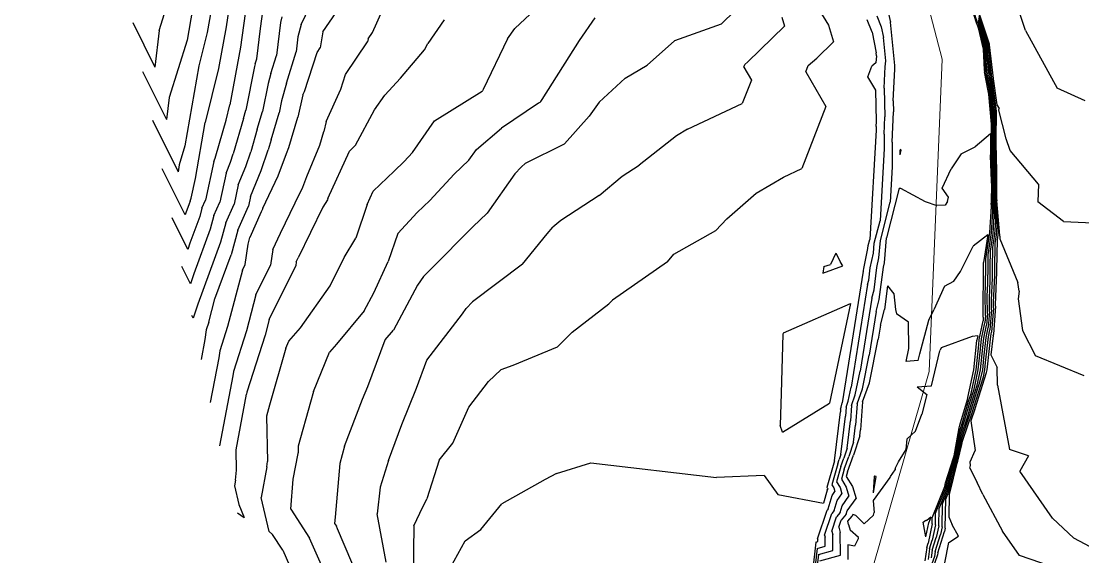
# Model space of a CAD drawing. Header units: metres. Extents: x -1120501 to 1198934, y -4928884 to 66998.
# Drawn here: x -1150.9 to -983.9, y 1068.1 to 1152.3 of the extents above; entities that cross this region are included whole.
import ezdxf

# ---------------------------------------------------------------- set-up
doc = ezdxf.new("R2010")
doc.units = ezdxf.units.M
doc.layers.add('CL', color=5, linetype='Continuous')
doc.layers.add('SURF2CONTOURS', color=7, linetype='Continuous', lineweight=0)

msp = doc.modelspace()

# ---------------------------------------------------------------- linework, layer by layer
at = {"color": 7, "lineweight": 0}
msp.add_circle((-684.64, 190.5), 66807.04, dxfattribs=at)
at = {"layer": 'CL', "linetype": 'Continuous', "lineweight": 0}
msp.add_lwpolyline([(-1035.69, 1461.09), (-1082.93, 1413.37), (-1091.26, 1383.15), (-1084.6, 1351.38), (-1067.7, 1290.1), (-1046.16, 1235.13), (-1016.3, 1185.51), (-1006.06, 1146.36), (-1008.09, 1097.22), (-1020.7, 1053.43), (-1024.74, 1018.09), (-1020.94, 965.61), (-1026.65, 923.13), (-1037.71, 875.18), (-1038.43, 823.3), (-1042.95, 747.27), (-1053.42, 684.56), (-1051.99, 631.61), (-1045.09, 551.05), (-1064.13, 492.27), (-1082.45, 432.3), (-1085.55, 405.76), (-1067.58, 367.8), (-1082.93, 319.26)], dxfattribs=at)
at = {"layer": 'SURF2CONTOURS', "color": 2, "linetype": 'Continuous', "lineweight": -3}
for p, q in [((-1129.21, 1150.88, 288.5), (-1125.39, 1163.08, 288.5)), ((-1015.33, 1157.51, 279.5), (-1014.23, 1152.31, 279.5)), ((-1103.5, 1150.63, 284.5), (-1099.62, 1156.28, 284.5)), ((-1120.94, 1154.62, 287.5), (-1121.69, 1150.56, 287.5)), ((-1115.41, 1155.41, 286.5), (-1116.43, 1148.22, 286.5)), ((-1000.55, 1151.73, 279.5), (-1001.64, 1155.16, 279.5)), ((-1133.37, 1152.1, 288.5), (-1129.89, 1145.11, 288.5)), ((-1110.16, 1152.14, 285.5), (-1110.79, 1146.94, 285.5)), ((-1109.92, 1153, 285.5), (-1110.16, 1152.14, 285.5)), ((-1084.39, 1152.52, 283.5), (-1086.97, 1148.83, 283.5)), ((-1063.1, 1149.29, 282.5), (-1060.64, 1152.83, 282.5)), ((-1031.3, 1152.95, 281.5), (-1030.87, 1151.55, 281.5)), ((-1017.08, 1150.6, 280.5), (-1017.87, 1152.55, 280.5)), ((-1014.23, 1152.31, 279.5), (-1014.2, 1152.25, 279.5)), ((-1014.2, 1152.25, 279.5), (-1014.19, 1152.19, 279.5)), ((-1013.5, 1145.36, 279.5), (-1014.19, 1152.19, 279.5)), ((-1000.44, 1152.32, 280.5), (-999.83, 1150.45, 280.5)), ((-1000.34, 1152.91, 281.5), (-999.26, 1149.61, 281.5)), ((-1000.23, 1153.5, 282.5), (-998.68, 1148.77, 282.5)), ((-1129.21, 1150.88, 288.5), (-1129.89, 1145.11, 288.5)), ((-1121.69, 1150.56, 287.5), (-1122.99, 1145.29, 287.5)), ((-1103.5, 1150.63, 284.5), (-1103.92, 1148.12, 284.5)), ((-1036.61, 1145.91, 281.5), (-1030.87, 1151.55, 281.5)), ((-1017.08, 1150.6, 280.5), (-1016.44, 1147.35, 280.5)), ((-1000.55, 1151.73, 279.5), (-1000.41, 1151.29, 279.5)), ((-1000.41, 1151.29, 279.5), (-999.62, 1147.93, 279.5)), ((-999.83, 1150.45, 280.5), (-999.3, 1148.18, 280.5)), ((-1087.49, 1147.83, 283.5), (-1086.97, 1148.83, 283.5)), ((-1068.99, 1139.99, 282.5), (-1063.1, 1149.29, 282.5)), ((-999.26, 1149.61, 281.5), (-998.98, 1148.44, 281.5)), ((-998.68, 1148.77, 282.5), (-998.66, 1148.69, 282.5)), ((-1116.43, 1148.22, 286.5), (-1118.12, 1139.17, 286.5)), ((-1106.35, 1141.27, 284.5), (-1104.39, 1147.42, 284.5)), ((-1104.39, 1147.42, 284.5), (-1103.92, 1148.12, 284.5)), ((-1091.28, 1143.34, 283.5), (-1087.49, 1147.83, 283.5)), ((-1016.39, 1146.86, 280.5), (-1016.44, 1147.35, 280.5)), ((-999.62, 1147.93, 279.5), (-999.44, 1144.68, 279.5)), ((-999.3, 1148.18, 280.5), (-999.18, 1145.99, 280.5)), ((-998.98, 1148.44, 281.5), (-998.92, 1147.3, 281.5)), ((-998.92, 1147.3, 281.5), (-998.51, 1143.66, 281.5)), ((-998.66, 1148.69, 282.5), (-998.66, 1148.62, 282.5)), ((-998.66, 1148.62, 282.5), (-998.06, 1143.32, 282.5)), ((-1111.65, 1144.1, 285.5), (-1110.79, 1146.94, 285.5)), ((-1037.27, 1145.1, 281.5), (-1037.12, 1145.49, 281.5)), ((-1037.12, 1145.49, 281.5), (-1036.61, 1145.91, 281.5)), ((-1016.5, 1145.75, 280.5), (-1017.12, 1145.23, 280.5)), ((-1016.39, 1146.86, 280.5), (-1016.5, 1145.75, 280.5)), ((-999.18, 1145.99, 280.5), (-998.96, 1143.99, 280.5)), ((-1122.99, 1145.29, 287.5), (-1125.18, 1132.69, 287.5)), ((-1111.65, 1144.1, 285.5), (-1112.1, 1142.5, 285.5)), ((-1037.27, 1145.1, 281.5), (-1036.08, 1143.05, 281.5)), ((-1017.75, 1143.57, 280.5), (-1017.12, 1145.23, 280.5)), ((-1013.76, 1139.78, 279.5), (-1013.53, 1144.77, 279.5)), ((-1013.53, 1144.77, 279.5), (-1013.52, 1145.08, 279.5)), ((-1013.52, 1145.08, 279.5), (-1013.5, 1145.36, 279.5)), ((-999.44, 1144.68, 279.5), (-999.4, 1144.33, 279.5)), ((-998.82, 1141.34, 279.5), (-999.4, 1144.33, 279.5)), ((-998.56, 1141.97, 280.5), (-998.96, 1143.99, 280.5)), ((-1112.1, 1142.5, 285.5), (-1112.98, 1138.09, 285.5)), ((-1093.71, 1140.66, 283.5), (-1091.28, 1143.34, 283.5)), ((-1036.08, 1143.05, 281.5), (-1037.51, 1139.38, 281.5)), ((-1016.52, 1141.47, 280.5), (-1017.75, 1143.57, 280.5)), ((-998.3, 1142.6, 281.5), (-998.51, 1143.66, 281.5)), ((-997.84, 1139.33, 281.5), (-998.3, 1142.6, 281.5)), ((-998.04, 1143.23, 282.5), (-998.06, 1143.32, 282.5)), ((-998.04, 1143.23, 282.5), (-997.48, 1139.18, 282.5)), ((-1106.6, 1140.73, 284.5), (-1107.4, 1137.2, 284.5)), ((-1106.6, 1140.73, 284.5), (-1106.35, 1141.27, 284.5)), ((-1095.34, 1138.38, 283.5), (-1093.71, 1140.66, 283.5)), ((-1016.4, 1136.52, 280.5), (-1016.52, 1141.47, 280.5)), ((-998.75, 1140.83, 279.5), (-998.82, 1141.34, 279.5)), ((-998.29, 1136.12, 279.5), (-998.75, 1140.83, 279.5)), ((-998.3, 1140.08, 280.5), (-998.56, 1141.97, 280.5)), ((-1118.71, 1136.76, 286.5), (-1118.12, 1139.17, 286.5)), ((-1069.58, 1139.41, 282.5), (-1075.39, 1135.49, 282.5)), ((-1069.34, 1139.53, 282.5), (-1069.58, 1139.41, 282.5)), ((-1069.34, 1139.53, 282.5), (-1069.21, 1139.67, 282.5)), ((-1069.21, 1139.67, 282.5), (-1068.99, 1139.99, 282.5)), ((-1046.11, 1135.33, 281.5), (-1037.51, 1139.38, 281.5)), ((-1013.76, 1139.78, 279.5), (-1013.72, 1138.07, 279.5)), ((-997.99, 1136.95, 280.5), (-998.3, 1140.08, 280.5)), ((-997.69, 1137.78, 281.5), (-997.84, 1139.33, 281.5)), ((-997.48, 1139.18, 282.5), (-997.08, 1138.59, 282.5)), ((-1113.8, 1135.32, 285.5), (-1112.98, 1138.09, 285.5)), ((-1108.83, 1132.44, 284.5), (-1107.4, 1137.2, 284.5)), ((-1098.35, 1132.81, 283.5), (-1095.34, 1138.38, 283.5)), ((-1013.94, 1133.28, 279.5), (-1013.72, 1138.07, 279.5)), ((-997.7, 1133.97, 281.5), (-997.69, 1137.78, 281.5)), ((-997.17, 1138.33, 282.5), (-997.08, 1138.59, 282.5)), ((-996.02, 1133.82, 282.5), (-997.17, 1138.33, 282.5)), ((-1130.28, 1136.75, 287.5), (-1126.23, 1128.62, 287.5)), ((-1120.31, 1131.14, 286.5), (-1118.71, 1136.76, 286.5)), ((-1079.31, 1132.16, 282.5), (-1075.39, 1135.49, 282.5)), ((-1016.44, 1135.78, 280.5), (-1016.4, 1136.52, 280.5)), ((-1016.44, 1135.78, 280.5), (-1016.43, 1135.18, 280.5)), ((-998.29, 1135.4, 279.5), (-998.29, 1136.12, 279.5)), ((-998, 1134.69, 280.5), (-997.99, 1136.95, 280.5)), ((-1113.8, 1135.32, 285.5), (-1114.81, 1131.78, 285.5)), ((-1047.85, 1134.3, 281.5), (-1053.73, 1129.65, 281.5)), ((-1046.11, 1135.33, 281.5), (-1047.85, 1134.3, 281.5)), ((-1016.43, 1135.18, 280.5), (-1017.44, 1118, 280.5)), ((-998.3, 1131.59, 279.5), (-998.29, 1135.4, 279.5)), ((-998, 1132.21, 280.5), (-998, 1134.69, 280.5)), ((-997.7, 1132.82, 281.5), (-997.7, 1133.97, 281.5)), ((-995.35, 1131.98, 282.5), (-996.02, 1133.82, 282.5)), ((-1125.18, 1132.69, 287.5), (-1126.1, 1129.74, 287.5)), ((-1109.21, 1131.52, 284.5), (-1108.83, 1132.44, 284.5)), ((-1099.31, 1131.88, 283.5), (-1098.35, 1132.81, 283.5)), ((-1080.52, 1130.45, 282.5), (-1079.31, 1132.16, 282.5)), ((-1013.94, 1133.28, 279.5), (-1013.91, 1129.42, 279.5)), ((-997.97, 1129.89, 280.5), (-998, 1132.21, 280.5)), ((-997.64, 1129.06, 281.5), (-997.7, 1132.82, 281.5)), ((-1120.64, 1130.27, 286.5), (-1120.44, 1130.75, 286.5)), ((-1120.44, 1130.75, 286.5), (-1120.31, 1131.14, 286.5)), ((-1115.59, 1129.48, 285.5), (-1114.81, 1131.78, 285.5)), ((-1110.48, 1127.99, 284.5), (-1109.21, 1131.52, 284.5)), ((-1102.68, 1124.44, 283.5), (-1099.31, 1131.88, 283.5)), ((-1080.52, 1130.45, 282.5), (-1082.82, 1128.23, 282.5)), ((-998.29, 1130.72, 279.5), (-998.3, 1131.59, 279.5)), ((-998.19, 1127.4, 279.5), (-998.29, 1130.72, 279.5)), ((-990.93, 1126.68, 282.5), (-995.35, 1131.98, 282.5)), ((-1126.1, 1129.74, 287.5), (-1126.23, 1128.62, 287.5)), ((-1120.64, 1130.27, 286.5), (-1121.93, 1124.15, 286.5)), ((-1116.78, 1126.58, 285.5), (-1115.59, 1129.48, 285.5)), ((-1056.42, 1127.93, 281.5), (-1053.73, 1129.65, 281.5)), ((-1013.91, 1129.42, 279.5), (-1014.23, 1123.85, 279.5)), ((-997.9, 1127.79, 280.5), (-997.97, 1129.89, 280.5)), ((-997.62, 1128.18, 281.5), (-997.64, 1129.06, 281.5)), ((-1112.9, 1122.92, 284.5), (-1110.48, 1127.99, 284.5)), ((-1082.82, 1128.23, 282.5), (-1086.63, 1124.13, 282.5)), ((-1060.03, 1124.92, 281.5), (-1056.42, 1127.93, 281.5)), ((-998.18, 1126.39, 279.5), (-998.19, 1127.4, 279.5)), ((-997.9, 1125.53, 280.5), (-997.9, 1127.79, 280.5)), ((-997.61, 1124.67, 281.5), (-997.62, 1128.18, 281.5)), ((-1116.78, 1126.58, 285.5), (-1117.43, 1123.53, 285.5)), ((-998.18, 1126.39, 279.5), (-998.2, 1123.74, 279.5)), ((-997.9, 1125.53, 280.5), (-997.91, 1123.86, 280.5)), ((-990.93, 1126.68, 282.5), (-991.02, 1123.91, 282.5)), ((-1122.49, 1122.88, 286.5), (-1121.93, 1124.15, 286.5)), ((-1102.77, 1124.19, 283.5), (-1103.46, 1123.05, 283.5)), ((-1102.68, 1124.44, 283.5), (-1102.77, 1124.19, 283.5)), ((-1088.62, 1122.23, 282.5), (-1086.63, 1124.13, 282.5)), ((-1060.03, 1124.92, 281.5), (-1066.05, 1120.99, 281.5)), ((-1015.78, 1117.82, 279.5), (-1014.23, 1123.85, 279.5)), ((-998.08, 1122.39, 279.5), (-998.2, 1123.74, 279.5)), ((-997.64, 1120.87, 280.5), (-997.91, 1123.86, 280.5)), ((-997.61, 1124.67, 281.5), (-997.62, 1123.98, 281.5)), ((-997.19, 1119.34, 281.5), (-997.62, 1123.98, 281.5)), ((-987, 1120.83, 282.5), (-991.02, 1123.91, 282.5)), ((-1122.49, 1122.88, 286.5), (-1122.85, 1121.59, 286.5)), ((-1118.72, 1120.58, 285.5), (-1117.43, 1123.53, 285.5)), ((-1113.19, 1122.31, 284.5), (-1114.95, 1118.28, 284.5)), ((-1112.92, 1122.87, 284.5), (-1113.19, 1122.31, 284.5)), ((-1112.92, 1122.87, 284.5), (-1112.9, 1122.92, 284.5)), ((-1103.46, 1123.05, 283.5), (-1107.36, 1115.07, 283.5)), ((-1091.7, 1118.9, 282.5), (-1088.62, 1122.23, 282.5)), ((-998.29, 1119, 279.5), (-998.08, 1122.39, 279.5)), ((-1124.71, 1116.42, 286.5), (-1127.19, 1121.4, 286.5)), ((-1122.85, 1121.59, 286.5), (-1124.41, 1117.38, 286.5)), ((-1118.72, 1120.58, 285.5), (-1119.55, 1117.58, 285.5)), ((-1066.05, 1120.99, 281.5), (-1067.3, 1119.91, 281.5)), ((-997.76, 1118.82, 280.5), (-997.64, 1120.87, 280.5)), ((-987, 1120.83, 282.5), (-982.34, 1120.58, 282.5)), ((-1091.7, 1118.9, 282.5), (-1093.2, 1114.5, 282.5)), ((-1072.09, 1114.08, 281.5), (-1068.22, 1118.89, 281.5)), ((-1068.22, 1118.89, 281.5), (-1067.3, 1119.91, 281.5)), ((-998.89, 1118.7, 278.5), (-1001.17, 1116.9, 278.5)), ((-998.89, 1118.7, 278.5), (-999.56, 1114.36, 278.5)), ((-998.82, 1115.54, 279.5), (-998.29, 1119, 279.5)), ((-998.08, 1116.73, 280.5), (-997.76, 1118.82, 280.5)), ((-997.23, 1118.64, 281.5), (-997.19, 1119.34, 281.5)), ((-1124.41, 1117.38, 286.5), (-1124.71, 1116.42, 286.5)), ((-1119.55, 1117.58, 285.5), (-1123.16, 1107.81, 285.5)), ((-1115.71, 1114.02, 284.5), (-1115.24, 1117.25, 284.5)), ((-1115.24, 1117.25, 284.5), (-1114.95, 1118.28, 284.5)), ((-1017.7, 1117.02, 280.5), (-1017.44, 1118, 280.5)), ((-1016.01, 1115.07, 279.5), (-1015.78, 1117.82, 279.5)), ((-997.44, 1113.16, 281.5), (-997.34, 1117.92, 281.5)), ((-997.34, 1117.92, 281.5), (-997.23, 1118.64, 281.5)), ((-1022.8, 1115.8, 280.5), (-1023.64, 1114.05, 280.5)), ((-1022.8, 1115.8, 280.5), (-1022.07, 1114.4, 280.5)), ((-1018.41, 1113.43, 280.5), (-1017.73, 1116.57, 280.5)), ((-1017.73, 1116.57, 280.5), (-1017.7, 1117.02, 280.5)), ((-1003.19, 1112.95, 278.5), (-1001.17, 1116.9, 278.5)), ((-998.85, 1113.82, 279.5), (-998.82, 1115.54, 279.5)), ((-998.15, 1113.49, 280.5), (-998.08, 1116.73, 280.5)), ((-1116.14, 1113.15, 284.5), (-1115.71, 1114.02, 284.5)), ((-1111.9, 1105.39, 283.5), (-1107.75, 1113.85, 283.5)), ((-1107.66, 1114.44, 283.5), (-1107.75, 1113.85, 283.5)), ((-1107.66, 1114.44, 283.5), (-1107.36, 1115.07, 283.5)), ((-1095.45, 1109.56, 282.5), (-1093.2, 1114.5, 282.5)), ((-1072.09, 1114.08, 281.5), (-1079.92, 1108.17, 281.5)), ((-1024.82, 1112.69, 280.5), (-1021.7, 1113.85, 280.5)), ((-1024.67, 1113.71, 280.5), (-1024.82, 1112.69, 280.5)), ((-1024.67, 1113.71, 280.5), (-1023.64, 1114.05, 280.5)), ((-1021.7, 1113.85, 280.5), (-1022.07, 1114.4, 280.5)), ((-1016.34, 1113.57, 279.5), (-1016.01, 1115.07, 279.5)), ((-999.58, 1110.15, 278.5), (-999.56, 1114.16, 278.5)), ((-999.56, 1114.16, 278.5), (-999.56, 1114.36, 278.5)), ((-998.87, 1111.04, 279.5), (-998.85, 1113.82, 279.5)), ((-1116.14, 1113.15, 284.5), (-1118.47, 1104.3, 284.5)), ((-1018.48, 1113.01, 280.5), (-1021.81, 1092.26, 280.5)), ((-1018.48, 1113.01, 280.5), (-1018.45, 1113.12, 280.5)), ((-1018.45, 1113.12, 280.5), (-1018.41, 1113.43, 280.5)), ((-1016.78, 1110.05, 279.5), (-1016.34, 1113.57, 279.5)), ((-1004.23, 1111.43, 278.5), (-1003.19, 1112.95, 278.5)), ((-998.16, 1111.94, 280.5), (-998.15, 1113.49, 280.5)), ((-997.67, 1107.71, 281.5), (-997.44, 1112.83, 281.5)), ((-997.44, 1112.83, 281.5), (-997.44, 1113.16, 281.5)), ((-1014.64, 1110.7, 278.5), (-1015.11, 1106.97, 278.5)), ((-1014.64, 1110.7, 278.5), (-1013.69, 1109.44, 278.5)), ((-1005.69, 1110.64, 278.5), (-1007.37, 1106.91, 278.5)), ((-1005.69, 1110.64, 278.5), (-1004.23, 1111.43, 278.5)), ((-998.96, 1109.05, 279.5), (-998.87, 1111.04, 279.5)), ((-998.32, 1108.38, 280.5), (-998.16, 1111.94, 280.5)), ((-1096.96, 1106.77, 282.5), (-1095.45, 1109.56, 282.5)), ((-1017.12, 1108.76, 279.5), (-1018.97, 1097.26, 279.5)), ((-1017.12, 1108.76, 279.5), (-1016.78, 1110.05, 279.5)), ((-1013.69, 1109.44, 278.5), (-1013.39, 1106.97, 278.5)), ((-999.6, 1109.72, 278.5), (-999.58, 1110.15, 278.5)), ((-999.59, 1105.73, 278.5), (-999.6, 1109.72, 278.5)), ((-998.95, 1106.32, 279.5), (-998.96, 1109.05, 279.5)), ((-1123.16, 1107.81, 285.5), (-1123.88, 1105.59, 285.5)), ((-1081.51, 1106.28, 281.5), (-1080.95, 1107.11, 281.5)), ((-1079.92, 1108.17, 281.5), (-1080.95, 1107.11, 281.5)), ((-1031.03, 1103.29, 280.5), (-1020.48, 1107.93, 280.5)), ((-1020.48, 1107.93, 280.5), (-1023.78, 1092.24, 280.5)), ((-998.31, 1106.92, 280.5), (-998.32, 1108.38, 280.5)), ((-997.67, 1107.51, 281.5), (-998.01, 1103.04, 281.5)), ((-997.67, 1107.51, 281.5), (-997.67, 1107.71, 281.5)), ((-1123.88, 1105.59, 285.5), (-1124.1, 1106.04, 285.5)), ((-1111.9, 1105.39, 283.5), (-1112.55, 1102.92, 283.5)), ((-1096.96, 1106.77, 282.5), (-1101.33, 1101.49, 282.5)), ((-1087.13, 1098.99, 281.5), (-1081.51, 1106.28, 281.5)), ((-1015.76, 1104.51, 278.5), (-1015.11, 1106.97, 278.5)), ((-1013.39, 1106.97, 278.5), (-1013.27, 1106.28, 278.5)), ((-1011.37, 1104.95, 278.5), (-1013.27, 1106.28, 278.5)), ((-1008.17, 1105.29, 278.5), (-1007.37, 1106.91, 278.5)), ((-999.59, 1105.73, 278.5), (-999.63, 1105.19, 278.5)), ((-998.95, 1106.32, 279.5), (-999.09, 1104.48, 279.5)), ((-998.31, 1106.92, 280.5), (-998.55, 1103.76, 280.5)), ((-1118.47, 1104.3, 284.5), (-1119.69, 1100.48, 284.5)), ((-1015.76, 1104.51, 278.5), (-1016.12, 1102.27, 278.5)), ((-1011.3, 1100.84, 278.5), (-1011.37, 1104.95, 278.5)), ((-1009.59, 1099.98, 278.5), (-1008.17, 1105.29, 278.5)), ((-1000.22, 1102.22, 278.5), (-999.63, 1105.19, 278.5)), ((-999.5, 1102.43, 279.5), (-999.09, 1104.48, 279.5)), ((-998.77, 1102.64, 280.5), (-998.55, 1103.76, 280.5)), ((-1112.55, 1102.92, 283.5), (-1115.42, 1093.94, 283.5)), ((-1031.11, 1103.06, 280.5), (-1031.39, 1093.82, 280.5)), ((-1031.03, 1103.29, 280.5), (-1031.11, 1103.06, 280.5)), ((-1017.52, 1095.43, 278.5), (-1016.12, 1102.27, 278.5)), ((-1000.32, 1101.38, 278.5), (-1000.22, 1102.22, 278.5)), ((-999.77, 1100.01, 279.5), (-999.5, 1102.43, 279.5)), ((-999.23, 1098.63, 280.5), (-998.77, 1102.64, 280.5)), ((-998.05, 1102.85, 281.5), (-998.39, 1099.82, 281.5)), ((-998.05, 1102.85, 281.5), (-998.01, 1103.04, 281.5)), ((-1119.69, 1100.48, 284.5), (-1119.85, 1099.36, 284.5)), ((-1101.33, 1101.49, 282.5), (-1102.42, 1100.25, 282.5)), ((-1011.73, 1098.8, 278.5), (-1011.3, 1100.84, 278.5)), ((-1000.73, 1097.48, 278.5), (-1000.32, 1101.38, 278.5)), ((-1119.85, 1099.36, 284.5), (-1121.18, 1092.31, 284.5)), ((-1104.95, 1094.08, 282.5), (-1102.42, 1100.25, 282.5)), ((-1088.75, 1094.59, 281.5), (-1087.13, 1098.99, 281.5)), ((-1009.84, 1098.95, 278.5), (-1011.73, 1098.8, 278.5)), ((-1009.84, 1098.95, 278.5), (-1009.59, 1099.98, 278.5)), ((-1000.04, 1097.48, 279.5), (-999.77, 1100.01, 279.5)), ((-998.39, 1099.82, 281.5), (-997.43, 1097.86, 281.5)), ((-1019.73, 1093.51, 279.5), (-1018.97, 1097.26, 279.5)), ((-1001.52, 1093.76, 278.5), (-1000.73, 1097.48, 278.5)), ((-1000.55, 1095.06, 279.5), (-1000.04, 1097.48, 279.5)), ((-999.58, 1096.37, 280.5), (-999.35, 1097.48, 280.5)), ((-999.35, 1097.48, 280.5), (-999.23, 1098.63, 280.5)), ((-997.37, 1095.05, 281.5), (-997.43, 1097.86, 281.5)), ((-1018.58, 1092.42, 278.5), (-1017.52, 1095.43, 278.5)), ((-1001.09, 1091.61, 280.5), (-999.58, 1096.37, 280.5)), ((-1115.42, 1093.94, 283.5), (-1115.46, 1093.66, 283.5)), ((-1104.95, 1094.08, 282.5), (-1105.44, 1092.4, 282.5)), ((-1091.03, 1088.85, 281.5), (-1088.75, 1094.59, 281.5)), ((-1031.39, 1093.82, 280.5), (-1031.52, 1088.73, 280.5)), ((-1001.9, 1092.56, 278.5), (-1001.52, 1093.76, 278.5)), ((-1001.5, 1092.08, 279.5), (-1000.55, 1095.06, 279.5)), ((-997.37, 1095.05, 281.5), (-995.47, 1084.94, 281.5)), ((-1117.13, 1084.87, 283.5), (-1115.46, 1093.66, 283.5)), ((-1105.44, 1092.4, 282.5), (-1107.37, 1085.48, 282.5)), ((-1031.17, 1087.67, 280.5), (-1023.78, 1092.24, 280.5)), ((-1021.95, 1091.59, 280.5), (-1021.81, 1092.26, 280.5)), ((-1020.32, 1091.86, 279.5), (-1019.73, 1093.51, 279.5)), ((-1018.58, 1092.42, 278.5), (-1018.91, 1088.04, 278.5)), ((-1002.88, 1089.17, 278.5), (-1001.9, 1092.56, 278.5)), ((-1002.1, 1090, 279.5), (-1001.5, 1092.08, 279.5)), ((-1023.01, 1083.15, 280.5), (-1022.08, 1090.88, 280.5)), ((-1022.05, 1091.3, 280.5), (-1022.08, 1090.88, 280.5)), ((-1022.05, 1091.3, 280.5), (-1021.95, 1091.59, 280.5)), ((-1020.32, 1091.86, 279.5), (-1020.5, 1089.46, 279.5)), ((-1002.86, 1086.25, 280.5), (-1001.31, 1090.84, 280.5)), ((-1001.31, 1090.84, 280.5), (-1001.09, 1091.61, 280.5)), ((-1093.15, 1083.19, 281.5), (-1091.03, 1088.85, 281.5)), ((-1031.17, 1087.67, 280.5), (-1031.52, 1088.73, 280.5)), ((-1021.02, 1085.12, 279.5), (-1020.5, 1089.46, 279.5)), ((-1003.29, 1087.94, 278.5), (-1002.88, 1089.17, 278.5)), ((-1003.07, 1087.09, 279.5), (-1002.1, 1090, 279.5)), ((-1019.03, 1087.1, 278.5), (-1020.01, 1084.03, 278.5)), ((-1019.03, 1087.1, 278.5), (-1018.91, 1088.04, 278.5)), ((-1003.94, 1084.3, 278.5), (-1003.29, 1087.94, 278.5)), ((-1003.45, 1085.01, 279.5), (-1003.07, 1087.09, 279.5)), ((-1107.37, 1085.48, 282.5), (-1107.35, 1084.43, 282.5)), ((-1003.59, 1083.1, 280.5), (-1002.95, 1085.71, 280.5)), ((-1002.95, 1085.71, 280.5), (-1002.86, 1086.25, 280.5)), ((-1117.06, 1081.69, 283.5), (-1117.13, 1084.87, 283.5)), ((-1108.12, 1080.29, 282.5), (-1107.36, 1084.31, 282.5)), ((-1107.36, 1084.31, 282.5), (-1107.35, 1084.43, 282.5)), ((-1021.02, 1085.12, 279.5), (-1021.51, 1083.58, 279.5)), ((-1020.95, 1081.41, 278.5), (-1020.01, 1084.03, 278.5)), ((-1004.13, 1083.53, 278.5), (-1003.94, 1084.3, 278.5)), ((-1003.86, 1083.31, 279.5), (-1003.45, 1085.01, 279.5)), ((-992.46, 1083.95, 281.5), (-995.47, 1084.94, 281.5)), ((-992.46, 1083.95, 281.5), (-993.86, 1081.5, 281.5)), ((-1093.15, 1083.19, 281.5), (-1094.48, 1079.03, 281.5)), ((-1066.75, 1081.18, 280.5), (-1061.32, 1082.86, 280.5)), ((-1061.32, 1082.86, 280.5), (-1041.58, 1080.53, 280.5)), ((-1023.01, 1083.13, 280.5), (-1024.19, 1078.97, 280.5)), ((-1023.01, 1083.15, 280.5), (-1023.01, 1083.14, 280.5)), ((-1023.01, 1083.13, 280.5), (-1023.01, 1083.14, 280.5)), ((-1021.98, 1082.27, 279.5), (-1022.67, 1079.82, 279.5)), ((-1021.98, 1082.27, 279.5), (-1021.51, 1083.58, 279.5)), ((-1005.16, 1080.3, 278.5), (-1004.13, 1083.53, 278.5)), ((-1004.85, 1078.08, 280.5), (-1003.68, 1082.79, 280.5)), ((-1004.42, 1081.55, 279.5), (-1003.86, 1083.31, 279.5)), ((-1003.68, 1082.79, 280.5), (-1003.59, 1083.1, 280.5)), ((-1117.22, 1080.11, 283.5), (-1117.06, 1081.69, 283.5)), ((-1066.75, 1081.18, 280.5), (-1068.49, 1080.21, 280.5)), ((-1034.04, 1080.84, 280.5), (-1041.58, 1080.53, 280.5)), ((-1034.04, 1080.84, 280.5), (-1031.92, 1077.85, 280.5)), ((-1020.95, 1081.41, 278.5), (-1021.16, 1080.67, 278.5)), ((-1021.16, 1080.67, 278.5), (-1020.15, 1079.1, 278.5)), ((-1005.51, 1078.9, 278.5), (-1005.16, 1080.3, 278.5)), ((-1005.18, 1078.49, 279.5), (-1004.42, 1081.55, 279.5)), ((-988.72, 1074.12, 281.5), (-993.86, 1081.5, 281.5)), ((-1117.22, 1080.11, 283.5), (-1117.39, 1079.2, 283.5)), ((-1117.39, 1079.2, 283.5), (-1116.69, 1076.3, 283.5)), ((-1108.53, 1075.52, 282.5), (-1108.12, 1080.29, 282.5)), ((-1094.48, 1079.03, 281.5), (-1094.93, 1074.79, 281.5)), ((-1068.49, 1080.21, 280.5), (-1075.32, 1076.38, 280.5)), ((-1024.19, 1078.97, 280.5), (-1024.1, 1078.84, 280.5)), ((-1024.17, 1078.51, 280.5), (-1024.05, 1078.68, 280.5)), ((-1024.1, 1078.84, 280.5), (-1024.05, 1078.68, 280.5)), ((-1022.67, 1079.82, 279.5), (-1022.12, 1078.97, 279.5)), ((-1022.12, 1078.97, 279.5), (-1021.83, 1077.95, 279.5)), ((-1020.15, 1079.1, 278.5), (-1019.61, 1077.21, 278.5)), ((-1007.09, 1074.91, 278.5), (-1005.51, 1078.9, 278.5)), ((-1031.92, 1077.85, 280.5), (-1024.75, 1076.51, 280.5)), ((-1024.17, 1078.51, 280.5), (-1024.75, 1076.51, 280.5)), ((-1022.6, 1076.9, 279.5), (-1021.83, 1077.95, 279.5)), ((-1021.02, 1075.28, 278.5), (-1019.61, 1077.21, 278.5)), ((-1006.02, 1076.37, 279.5), (-1005.18, 1078.49, 279.5)), ((-1004.95, 1077.83, 280.5), (-1005.02, 1074.33, 280.5)), ((-1004.95, 1077.83, 280.5), (-1004.85, 1078.08, 280.5)), ((-1116.69, 1076.3, 283.5), (-1115.85, 1074.24, 283.5)), ((-1108.53, 1075.52, 282.5), (-1105.57, 1070.98, 282.5)), ((-1078.65, 1072.33, 280.5), (-1075.32, 1076.38, 280.5)), ((-1023.05, 1075.32, 279.5), (-1023.44, 1074.87, 279.5)), ((-1023.05, 1075.32, 279.5), (-1022.6, 1076.9, 279.5)), ((-1006.09, 1072.74, 279.5), (-1006.02, 1076.37, 279.5)), ((-1116.91, 1074.97, 283.5), (-1115.85, 1074.24, 283.5)), ((-1093.51, 1067.22, 281.5), (-1094.93, 1074.79, 281.5)), ((-1024.55, 1071.47, 279.5), (-1023.44, 1074.87, 279.5)), ((-1022.33, 1072.69, 278.5), (-1021.96, 1073.82, 278.5)), ((-1021.18, 1074.75, 278.5), (-1021.96, 1073.82, 278.5)), ((-1021.18, 1074.75, 278.5), (-1021.02, 1075.28, 278.5)), ((-1009.05, 1073.51, 277.5), (-1008.64, 1073.82, 277.5)), ((-1008.64, 1073.82, 277.5), (-1008.48, 1073.74, 277.5)), ((-1007.83, 1074.27, 277.5), (-1008.48, 1073.74, 277.5)), ((-1007.83, 1074.27, 277.5), (-1008.16, 1073.45, 277.5)), ((-1007.12, 1073.07, 278.5), (-1007.09, 1074.91, 278.5)), ((-1005.02, 1074.33, 280.5), (-1004.47, 1073.09, 280.5)), ((-985.37, 1070.99, 281.5), (-988.72, 1074.12, 281.5)), ((-1081.09, 1070.55, 280.5), (-1078.65, 1072.33, 280.5)), ((-1022.33, 1072.69, 278.5), (-1022.09, 1071.88, 278.5)), ((-1008.63, 1071.19, 277.5), (-1009.05, 1073.51, 277.5)), ((-1008.63, 1071.19, 277.5), (-1008.16, 1073.41, 277.5)), ((-1008.16, 1073.41, 277.5), (-1008.16, 1073.45, 277.5)), ((-1007.12, 1073.07, 278.5), (-1007.64, 1070.65, 278.5)), ((-1006.09, 1072.74, 279.5), (-1006.34, 1071.57, 279.5)), ((-1003.51, 1071.32, 280.5), (-1004.47, 1073.09, 280.5)), ((-1103.5, 1066.24, 282.5), (-1105.57, 1070.98, 282.5)), ((-1084.68, 1064.11, 280.5), (-1081.09, 1070.55, 280.5)), ((-1024.55, 1071.47, 279.5), (-1024.45, 1071.15, 279.5)), ((-1024.45, 1069.74, 279.5), (-1024.45, 1071.15, 279.5)), ((-1022.08, 1068.31, 278.5), (-1022.09, 1071.88, 278.5)), ((-1008.06, 1069.31, 278.5), (-1007.64, 1070.65, 278.5)), ((-1007.18, 1068.88, 279.5), (-1006.34, 1071.57, 279.5)), ((-1005.64, 1067.09, 280.5), (-1005.02, 1070.29, 280.5)), ((-1005.02, 1070.29, 280.5), (-1003.51, 1071.32, 280.5)), ((-981.87, 1069.14, 281.5), (-985.37, 1070.99, 281.5)), ((-1025.72, 1069.38, 279.5), (-1026.14, 1065.73, 279.5)), ((-1025.72, 1069.38, 279.5), (-1024.45, 1069.74, 279.5)), ((-1008.06, 1069.31, 278.5), (-1008.29, 1067.65, 278.5)), ((-1007.18, 1068.88, 279.5), (-1007.29, 1068.11, 279.5)), ((-1025.3, 1067.4, 278.5), (-1022.08, 1068.31, 278.5)), ((-1007.29, 1068.11, 279.5), (-1008.51, 1064.65, 279.5))]:
    msp.add_line(p, q, dxfattribs=at)
at = {"layer": 'SURF2CONTOURS', "color": 4, "linetype": 'Continuous', "lineweight": -3}
for p, q in [((-992.94, 1150.84, 283), (-995.58, 1158.8, 283)), ((-1106.87, 1151.81, 285), (-1103.95, 1157.95, 285)), ((-1117.94, 1156.63, 287), (-1118.69, 1151.42, 287)), ((-1095.65, 1150.57, 284), (-1093.03, 1156.44, 284)), ((-1073.26, 1151.16, 283), (-1068.5, 1155.65, 283)), ((-1123.98, 1154.22, 288), (-1124.82, 1149.36, 288)), ((-1113.31, 1151.16, 286), (-1112.87, 1154.19, 286)), ((-1038.61, 1154.03, 282), (-1040.8, 1151.88, 282)), ((-1025.45, 1154.15, 281), (-1023.93, 1151.69, 281)), ((-1000.5, 1152.02, 280), (-1001.41, 1154.89, 280)), ((-1016.36, 1153.19, 280), (-1015.64, 1151.42, 280)), ((-1000.39, 1152.61, 281), (-999.54, 1150.03, 281)), ((-1000.28, 1153.2, 282), (-998.97, 1149.19, 282)), ((-1118.69, 1151.42, 287), (-1119.91, 1144.86, 287)), ((-1113.88, 1146.38, 286), (-1113.31, 1151.16, 286)), ((-1106.87, 1151.81, 285), (-1107.41, 1149.87, 285)), ((-1096.35, 1149.55, 284), (-1095.65, 1150.57, 284)), ((-1074.42, 1149.55, 283), (-1073.26, 1151.16, 283)), ((-1040.8, 1151.88, 282), (-1048.14, 1149.24, 282)), ((-1023.93, 1151.69, 281), (-1023.14, 1149.07, 281)), ((-1015.64, 1151.42, 280), (-1015.31, 1149.77, 280)), ((-1000.5, 1152.02, 280), (-1000.12, 1150.87, 280)), ((-1000.12, 1150.87, 280), (-999.46, 1148.06, 280)), ((-992.94, 1150.84, 283), (-987.98, 1141.76, 283)), ((-1124.82, 1149.36, 288), (-1127.66, 1140.31, 288)), ((-1107.41, 1149.87, 285), (-1107.69, 1147.49, 285)), ((-1099.93, 1143.92, 284), (-1096.43, 1149.09, 284)), ((-1096.35, 1149.55, 284), (-1096.43, 1149.09, 284)), ((-1074.42, 1149.55, 283), (-1078.24, 1141.58, 283)), ((-1052.49, 1145.4, 282), (-1048.14, 1149.24, 282)), ((-1025.77, 1146.49, 281), (-1023.14, 1149.07, 281)), ((-1014.94, 1146.11, 280), (-1015.31, 1149.77, 280)), ((-999.54, 1150.03, 281), (-999.14, 1148.31, 281)), ((-998.97, 1149.19, 282), (-998.82, 1148.56, 282)), ((-1109.19, 1142.57, 285), (-1107.69, 1147.49, 285)), ((-999.46, 1148.06, 280), (-999.31, 1145.34, 280)), ((-999.14, 1148.31, 281), (-999.05, 1146.65, 281)), ((-998.82, 1148.56, 282), (-998.79, 1147.96, 282)), ((-998.79, 1147.96, 282), (-998.28, 1143.49, 282)), ((-1114.11, 1145.62, 286), (-1114.23, 1145.2, 286)), ((-1114.11, 1145.62, 286), (-1113.88, 1146.38, 286)), ((-1027.12, 1145.36, 281), (-1025.77, 1146.49, 281)), ((-1015.04, 1145.16, 280), (-1014.94, 1146.11, 280)), ((-999.05, 1146.65, 281), (-998.73, 1143.82, 281)), ((-1131.83, 1144.43, 288), (-1128.06, 1136.86, 288)), ((-1119.91, 1144.86, 287), (-1122, 1136.37, 287)), ((-1114.23, 1145.2, 286), (-1115.6, 1138.3, 286)), ((-1100.66, 1141.62, 284), (-1099.93, 1143.92, 284)), ((-1055.94, 1143.34, 282), (-1052.49, 1145.4, 282)), ((-1027.51, 1144.34, 281), (-1027.12, 1145.36, 281)), ((-1027.51, 1144.34, 281), (-1024.34, 1138.88, 281)), ((-1015.17, 1141.76, 280), (-1015.06, 1144.07, 280)), ((-1015.06, 1144.07, 280), (-1015.04, 1145.16, 280)), ((-999.31, 1145.34, 280), (-999.18, 1144.16, 280)), ((-998.69, 1141.66, 280), (-999.18, 1144.16, 280)), ((-998.43, 1142.28, 281), (-998.73, 1143.82, 281)), ((-1109.19, 1142.57, 285), (-1109.98, 1139.79, 285)), ((-1055.94, 1143.34, 282), (-1060.04, 1139.56, 282)), ((-998.07, 1139.71, 281), (-998.43, 1142.28, 281)), ((-998.17, 1142.91, 282), (-998.28, 1143.49, 282)), ((-997.62, 1138.96, 282), (-998.17, 1142.91, 282)), ((-1102.97, 1136.52, 284), (-1100.66, 1141.62, 284)), ((-1085.94, 1136.67, 283), (-1078.41, 1141.3, 283)), ((-1078.41, 1141.3, 283), (-1078.36, 1141.35, 283)), ((-1078.24, 1141.58, 283), (-1078.36, 1141.35, 283)), ((-1015.17, 1141.76, 280), (-1015.06, 1137.3, 280)), ((-998.52, 1140.45, 280), (-998.69, 1141.66, 280)), ((-998.14, 1136.53, 280), (-998.52, 1140.45, 280)), ((-983.59, 1139.79, 283), (-987.98, 1141.76, 283)), ((-1127.66, 1140.31, 288), (-1128.06, 1136.86, 288)), ((-1109.98, 1139.79, 285), (-1110.36, 1137.88, 285)), ((-1060.04, 1139.56, 282), (-1061.58, 1137.39, 282)), ((-1024.34, 1138.88, 281), (-1028.16, 1129.15, 281)), ((-997.84, 1137.36, 281), (-998.07, 1139.71, 281)), ((-997.54, 1138.19, 282), (-997.62, 1138.96, 282)), ((-1115.98, 1137, 286), (-1115.6, 1138.3, 286)), ((-1111.62, 1133.64, 285), (-1110.36, 1137.88, 285)), ((-1065.45, 1133.03, 282), (-1061.58, 1137.39, 282)), ((-1015.19, 1134.53, 280), (-1015.06, 1137.3, 280)), ((-997.85, 1134.33, 281), (-997.84, 1137.36, 281)), ((-997.55, 1133.61, 282), (-997.54, 1138.19, 282)), ((-1123.52, 1127.58, 287), (-1122, 1136.37, 287)), ((-1115.98, 1137, 286), (-1117.56, 1131.46, 286)), ((-1102.97, 1136.52, 284), (-1103.32, 1134.96, 284)), ((-1089.39, 1131.64, 283), (-1085.94, 1136.67, 283)), ((-998.14, 1135.04, 280), (-998.14, 1136.53, 280)), ((-1103.95, 1132.84, 284), (-1103.32, 1134.96, 284)), ((-1015.19, 1134.53, 280), (-1015.17, 1132.3, 280)), ((-998.44, 1134.58, 279), (-1000.86, 1132.55, 279)), ((-998.44, 1134.58, 279), (-998.45, 1131.29, 279)), ((-998.15, 1131.9, 280), (-998.14, 1135.04, 280)), ((-997.85, 1132.51, 281), (-997.85, 1134.33, 281)), ((-1113.16, 1128.84, 285), (-1112.06, 1132.1, 285)), ((-1111.62, 1133.64, 285), (-1112.06, 1132.1, 285)), ((-1106.02, 1127.91, 284), (-1103.95, 1132.84, 284)), ((-1071.58, 1129.98, 282), (-1065.45, 1133.03, 282)), ((-1015.17, 1132.3, 280), (-1015.84, 1120.92, 280)), ((-1012.68, 1132.12, 279), (-1012.69, 1132.03, 279)), ((-1012.51, 1132.03, 279), (-1012.68, 1132.12, 279)), ((-1003.07, 1131.44, 279), (-1000.86, 1132.55, 279)), ((-997.8, 1129.48, 281), (-997.85, 1132.51, 281)), ((-997.55, 1133.13, 282), (-997.55, 1133.61, 282)), ((-997.48, 1128.65, 282), (-997.55, 1133.13, 282)), ((-1118.01, 1130.12, 286), (-1117.56, 1131.46, 286)), ((-1090.69, 1130.24, 283), (-1089.39, 1131.64, 283)), ((-1012.68, 1131.32, 279), (-1012.69, 1132.03, 279)), ((-1012.68, 1131.32, 279), (-1012.51, 1132.03, 279)), ((-1003.07, 1131.44, 279), (-1004.64, 1129.08, 279)), ((-998.45, 1131.14, 279), (-998.45, 1131.29, 279)), ((-998.33, 1127.21, 279), (-998.45, 1131.14, 279)), ((-998.13, 1130.31, 280), (-998.15, 1131.9, 280)), ((-1125.13, 1121.83, 287), (-1128.74, 1129.07, 287)), ((-1118.71, 1128.43, 286), (-1118.01, 1130.12, 286)), ((-1114.86, 1124.74, 285), (-1113.16, 1128.84, 285)), ((-1090.69, 1130.24, 283), (-1092.28, 1128.72, 283)), ((-1072.29, 1129.37, 282), (-1073.27, 1128.29, 282)), ((-1072.29, 1129.37, 282), (-1071.58, 1129.98, 282)), ((-1031.02, 1127.8, 281), (-1028.16, 1129.15, 281)), ((-1006.09, 1126.05, 279), (-1004.64, 1129.08, 279)), ((-998.04, 1127.6, 280), (-998.13, 1130.31, 280)), ((-997.76, 1127.99, 281), (-997.8, 1129.48, 281)), ((-1124.19, 1124.46, 287), (-1123.52, 1127.58, 287)), ((-1118.71, 1128.43, 286), (-1119.68, 1123.84, 286)), ((-1106.64, 1126.2, 284), (-1106.02, 1127.91, 284)), ((-1092.28, 1128.72, 283), (-1095.55, 1125.56, 283)), ((-1073.27, 1128.29, 282), (-1077.63, 1122.13, 282)), ((-1035.31, 1125.25, 281), (-1031.02, 1127.8, 281)), ((-998.33, 1126.82, 279), (-998.33, 1127.21, 279)), ((-998.04, 1125.96, 280), (-998.04, 1127.6, 280)), ((-997.75, 1125.1, 281), (-997.76, 1127.99, 281)), ((-997.48, 1128.38, 282), (-997.48, 1128.65, 282)), ((-997.47, 1124.24, 282), (-997.48, 1128.38, 282)), ((-1107.82, 1123.72, 284), (-1106.64, 1126.2, 284)), ((-1096.49, 1123.48, 283), (-1095.55, 1125.56, 283)), ((-1012.82, 1126.03, 279), (-1014.83, 1118.22, 279)), ((-1012.82, 1126.03, 279), (-1012.62, 1126.04, 279)), ((-1012.62, 1126.04, 279), (-1008.76, 1123.94, 279)), ((-1005.06, 1124.61, 279), (-1006.09, 1126.05, 279)), ((-998.33, 1126.82, 279), (-998.35, 1123.67, 279)), ((-998.04, 1125.96, 280), (-998.06, 1123.8, 280)), ((-1124.37, 1124.03, 287), (-1124.5, 1123.59, 287)), ((-1124.37, 1124.03, 287), (-1124.19, 1124.46, 287)), ((-1120.61, 1121.73, 286), (-1119.68, 1123.84, 286)), ((-1114.86, 1124.74, 285), (-1115.18, 1123.22, 285)), ((-1110.14, 1118.97, 284), (-1107.82, 1123.72, 284)), ((-1039.95, 1121.2, 281), (-1035.31, 1125.25, 281)), ((-1008.76, 1123.94, 279), (-1006.88, 1123.34, 279)), ((-1005.21, 1123.95, 279), (-1005.59, 1123.36, 279)), ((-1005.21, 1123.95, 279), (-1005.06, 1124.61, 279)), ((-997.86, 1121.63, 280), (-998.06, 1123.8, 280)), ((-997.75, 1125.1, 281), (-997.76, 1123.92, 281)), ((-997.41, 1120.1, 281), (-997.76, 1123.92, 281)), ((-997.47, 1124.24, 282), (-997.47, 1124.04, 282)), ((-996.97, 1118.58, 282), (-997.47, 1124.04, 282)), ((-1125.03, 1122.16, 287), (-1125.13, 1121.83, 287)), ((-1124.5, 1123.59, 287), (-1125.03, 1122.16, 287)), ((-1116.84, 1119.43, 285), (-1115.18, 1123.22, 285)), ((-1096.49, 1123.48, 283), (-1098.3, 1118.16, 283)), ((-1079.86, 1119.98, 282), (-1077.63, 1122.13, 282)), ((-1005.59, 1123.36, 279), (-1006.88, 1123.34, 279)), ((-998.55, 1119.09, 279), (-998.3, 1123.16, 279)), ((-998.3, 1123.16, 279), (-998.35, 1123.67, 279)), ((-1120.61, 1121.73, 286), (-1121.2, 1119.59, 286)), ((-1041.66, 1119.4, 281), (-1039.95, 1121.2, 281)), ((-1016.74, 1117.42, 280), (-1015.84, 1120.92, 280)), ((-998.02, 1118.91, 280), (-997.86, 1121.63, 280)), ((-1121.2, 1119.59, 286), (-1123.78, 1112.59, 286)), ((-1116.84, 1119.43, 285), (-1117.9, 1115.58, 285)), ((-1111.37, 1116.39, 284), (-1110.14, 1118.97, 284)), ((-1086.5, 1113.29, 282), (-1079.86, 1119.98, 282)), ((-1048.25, 1115.69, 281), (-1041.66, 1119.4, 281)), ((-999.19, 1114.95, 279), (-998.55, 1119.09, 279)), ((-998.45, 1116.14, 280), (-998.02, 1118.91, 280)), ((-997.71, 1117.33, 281), (-997.5, 1118.73, 281)), ((-997.5, 1118.73, 281), (-997.41, 1120.1, 281)), ((-1100.14, 1115.14, 283), (-1098.3, 1118.16, 283)), ((-1016.87, 1115.82, 280), (-1016.74, 1117.42, 280)), ((-1015.15, 1114.32, 279), (-1014.83, 1118.22, 279)), ((-997.79, 1113.33, 281), (-997.71, 1117.33, 281)), ((-996.97, 1118.52, 282), (-996.98, 1118.06, 282)), ((-996.98, 1118.06, 282), (-994.18, 1111.21, 282)), ((-996.97, 1118.55, 282), (-996.97, 1118.58, 282)), ((-996.97, 1118.52, 282), (-996.97, 1118.55, 282)), ((-1120.46, 1108.66, 285), (-1117.9, 1115.58, 285)), ((-1111.37, 1116.39, 284), (-1111.73, 1113.93, 284)), ((-1049.27, 1114.46, 281), (-1048.25, 1115.69, 281)), ((-1017.37, 1113.5, 280), (-1016.87, 1115.82, 280)), ((-998.5, 1113.66, 280), (-998.45, 1116.14, 280)), ((-1124.29, 1111, 286), (-1125.65, 1113.72, 286)), ((-1114.02, 1109.27, 284), (-1111.73, 1113.93, 284)), ((-1102.35, 1110.68, 283), (-1100.14, 1115.14, 283)), ((-1049.27, 1114.46, 281), (-1057.91, 1108.42, 281)), ((-1015.3, 1113.64, 279), (-1015.15, 1114.32, 279)), ((-999.23, 1110.59, 279), (-999.21, 1113.99, 279)), ((-999.21, 1113.99, 279), (-999.19, 1114.95, 279)), ((-1123.78, 1112.59, 286), (-1124.29, 1111, 286)), ((-1087.64, 1112.13, 282), (-1088.57, 1110.77, 282)), ((-1087.64, 1112.13, 282), (-1086.5, 1113.29, 282)), ((-1017.61, 1111.58, 280), (-1017.37, 1113.5, 280)), ((-1015.95, 1108.51, 279), (-1015.3, 1113.64, 279)), ((-998.51, 1111.49, 280), (-998.5, 1113.66, 280)), ((-998, 1108.05, 281), (-997.8, 1112.38, 281)), ((-997.8, 1112.38, 281), (-997.79, 1113.33, 281)), ((-1106.99, 1104.07, 283), (-1102.35, 1110.68, 283)), ((-1088.57, 1110.77, 282), (-1092.39, 1103.71, 282)), ((-1017.8, 1110.88, 280), (-1020.39, 1094.76, 280)), ((-1017.8, 1110.88, 280), (-1017.61, 1111.58, 280)), ((-999.28, 1109.39, 279), (-999.23, 1110.59, 279)), ((-998.64, 1108.72, 280), (-998.51, 1111.49, 280)), ((-993.93, 1109.86, 282), (-994.18, 1111.21, 282)), ((-1114.02, 1109.27, 284), (-1115.51, 1103.61, 284)), ((-999.27, 1106.02, 279), (-999.28, 1109.39, 279)), ((-998.63, 1106.62, 280), (-998.64, 1108.72, 280)), ((-993.93, 1109.86, 282), (-994.13, 1108.66, 282)), ((-1121.43, 1104.99, 285), (-1120.46, 1108.66, 285)), ((-1064.25, 1103.37, 281), (-1058.52, 1107.85, 281)), ((-1058.52, 1107.85, 281), (-1058.35, 1108, 281)), ((-1057.91, 1108.42, 281), (-1058.35, 1108, 281)), ((-1016.44, 1106.64, 279), (-1015.95, 1108.51, 279)), ((-997.99, 1107.21, 281), (-998.28, 1103.4, 281)), ((-997.99, 1107.21, 281), (-998, 1108.05, 281)), ((-994.13, 1108.66, 282), (-993.41, 1103.67, 282)), ((-1016.44, 1106.64, 279), (-1017.54, 1099.77, 279)), ((-999.27, 1106.02, 279), (-999.36, 1104.84, 279)), ((-998.63, 1106.62, 280), (-998.82, 1104.12, 280)), ((-1121.82, 1103.75, 285), (-1122.04, 1102.22, 285)), ((-1121.43, 1104.99, 285), (-1121.82, 1103.75, 285)), ((-1108.82, 1101.99, 283), (-1106.99, 1104.07, 283)), ((-1093.66, 1102.18, 282), (-1092.39, 1103.71, 282)), ((-999.86, 1102.32, 279), (-999.36, 1104.84, 279)), ((-999.14, 1102.53, 280), (-998.82, 1104.12, 280)), ((-1122.04, 1102.22, 285), (-1122.63, 1099.09, 285)), ((-1115.51, 1103.61, 284), (-1117.55, 1097.21, 284)), ((-1096.39, 1094.82, 282), (-1093.66, 1102.18, 282)), ((-1066.61, 1101.01, 281), (-1064.25, 1103.37, 281)), ((-1001.33, 1102.69, 278), (-1006.21, 1100.94, 278)), ((-1000.45, 1102.81, 278), (-1001.33, 1102.69, 278)), ((-1001.08, 1097.48, 278), (-1000.59, 1102.07, 278)), ((-1000.45, 1102.81, 278), (-1000.59, 1102.11, 278)), ((-1000.59, 1102.07, 278), (-1000.59, 1102.11, 278)), ((-1000.04, 1100.7, 279), (-999.86, 1102.32, 279)), ((-999.5, 1099.32, 280), (-999.14, 1102.53, 280)), ((-998.95, 1097.95, 281), (-998.41, 1102.74, 281)), ((-998.41, 1102.74, 281), (-998.28, 1103.4, 281)), ((-993.41, 1103.67, 282), (-991.4, 1099.65, 282)), ((-1109.28, 1100.86, 283), (-1111.88, 1091.9, 283)), ((-1109.28, 1100.86, 283), (-1108.82, 1101.99, 283)), ((-1066.61, 1101.01, 281), (-1073.6, 1098.15, 281)), ((-1007.75, 1094.94, 278), (-1006.42, 1100.45, 278)), ((-1006.42, 1100.45, 278), (-1006.39, 1100.58, 278)), ((-1006.21, 1100.94, 278), (-1006.39, 1100.58, 278)), ((-1000.39, 1097.48, 279), (-1000.04, 1100.7, 279)), ((-1018.62, 1094.47, 279), (-1017.54, 1099.77, 279)), ((-999.69, 1097.48, 280), (-999.5, 1099.32, 280)), ((-983.72, 1096.52, 282), (-991.4, 1099.65, 282)), ((-1117.55, 1097.21, 284), (-1117.65, 1096.51, 284)), ((-1077.41, 1095.64, 281), (-1075.48, 1097.48, 281)), ((-1073.6, 1098.15, 281), (-1075.48, 1097.48, 281)), ((-1002.01, 1093.1, 278), (-1001.08, 1097.48, 278)), ((-1001.04, 1094.41, 279), (-1000.39, 1097.48, 279)), ((-1000.89, 1091.37, 281), (-999.1, 1097.03, 281)), ((-1000.07, 1095.72, 280), (-999.69, 1097.48, 280)), ((-999.1, 1097.03, 281), (-999, 1097.48, 281)), ((-999, 1097.48, 281), (-998.95, 1097.95, 281)), ((-1117.65, 1096.51, 284), (-1119.73, 1085.53, 284)), ((-1080.52, 1091.57, 281), (-1077.41, 1095.64, 281)), ((-1001.3, 1091.84, 280), (-1000.07, 1095.72, 280)), ((-1097.25, 1092.83, 282), (-1096.39, 1094.82, 282)), ((-1020.84, 1092.55, 280), (-1020.39, 1094.76, 280)), ((-1019.45, 1092.14, 279), (-1018.62, 1094.47, 279)), ((-1009.99, 1094.77, 278), (-1007.75, 1094.94, 278)), ((-1009.99, 1094.77, 278), (-1008.45, 1093.56, 278)), ((-1001.7, 1092.32, 279), (-1001.04, 1094.41, 279)), ((-1100.09, 1085.45, 282), (-1097.25, 1092.83, 282)), ((-1021.18, 1091.58, 280), (-1020.84, 1092.55, 280)), ((-1019.45, 1092.14, 279), (-1019.71, 1088.75, 279)), ((-1008.45, 1093.56, 278), (-1009.25, 1090.47, 278)), ((-1003.27, 1088.75, 278), (-1002.1, 1092.8, 278)), ((-1002.49, 1089.58, 279), (-1001.7, 1092.32, 279)), ((-1002.1, 1092.8, 278), (-1002.01, 1093.1, 278)), ((-1111.88, 1091.9, 283), (-1112.35, 1090.2, 283)), ((-1083.03, 1085.92, 281), (-1080.52, 1091.57, 281)), ((-1021.18, 1091.58, 280), (-1021.29, 1090.17, 280)), ((-1010.24, 1087.83, 278), (-1009.25, 1090.47, 278)), ((-1002.96, 1086.67, 280), (-1001.71, 1090.42, 280)), ((-1001.71, 1090.42, 280), (-1001.3, 1091.84, 280)), ((-1000.92, 1091.26, 281), (-1001.53, 1089.46, 281)), ((-1000.92, 1091.26, 281), (-1000.89, 1091.37, 281)), ((-1112.35, 1090.2, 283), (-1112.2, 1083.06, 283)), ((-1022.01, 1084.13, 280), (-1021.29, 1090.17, 280)), ((-1020.02, 1086.11, 279), (-1019.71, 1088.75, 279)), ((-1003.4, 1088.36, 278), (-1003.27, 1088.75, 278)), ((-1003.18, 1087.51, 279), (-1002.49, 1089.58, 279)), ((-1001.53, 1089.46, 281), (-1000.85, 1084.75, 281)), ((-1011.59, 1086.62, 278), (-1010.24, 1087.83, 278)), ((-1004.19, 1083.95, 278), (-1003.4, 1088.36, 278)), ((-1003.69, 1084.65, 279), (-1003.18, 1087.51, 279)), ((-1100.09, 1085.45, 282), (-1100.83, 1082.71, 282)), ((-1085.18, 1083.23, 281), (-1083.03, 1085.92, 281)), ((-1020.02, 1086.11, 279), (-1020.76, 1083.81, 279)), ((-1011.72, 1084.91, 278), (-1011.59, 1086.62, 278)), ((-1003.72, 1083.21, 280), (-1003.2, 1085.36, 280)), ((-1003.2, 1085.36, 280), (-1002.96, 1086.67, 280)), ((-1022.01, 1084.13, 280), (-1022.26, 1083.36, 280)), ((-1021.47, 1081.84, 279), (-1020.76, 1083.81, 279)), ((-1012.95, 1082.97, 278), (-1011.72, 1084.91, 278)), ((-1004.26, 1083.64, 278), (-1004.19, 1083.95, 278)), ((-1003.99, 1083.42, 279), (-1003.69, 1084.65, 279)), ((-1001.65, 1082.97, 281), (-1000.85, 1084.75, 281)), ((-1112.29, 1082.21, 283), (-1113.2, 1077.4, 283)), ((-1112.29, 1082.21, 283), (-1112.2, 1083.06, 283)), ((-1100.83, 1082.71, 282), (-1101.53, 1074.3, 282)), ((-1085.18, 1083.23, 281), (-1087.11, 1077.18, 281)), ((-1022.5, 1082.7, 280), (-1023.43, 1079.39, 280)), ((-1022.5, 1082.7, 280), (-1022.26, 1083.36, 280)), ((-1013.47, 1081.92, 278), (-1012.95, 1082.97, 278)), ((-1005.53, 1079.68, 278), (-1004.26, 1083.64, 278)), ((-1005.02, 1078.29, 280), (-1004.05, 1082.17, 280)), ((-1004.79, 1080.92, 279), (-1003.99, 1083.42, 279)), ((-1004.05, 1082.17, 280), (-1003.72, 1083.21, 280)), ((-1001.69, 1082, 281), (-1001.62, 1082.42, 281)), ((-1001.69, 1082, 281), (-1000.54, 1079.76, 281)), ((-1001.62, 1082.42, 281), (-1001.65, 1082.97, 281)), ((-1021.47, 1081.84, 279), (-1021.92, 1080.24, 279)), ((-1016.87, 1076.9, 278), (-1014.24, 1080.55, 278)), ((-1016.84, 1078.14, 278), (-1016.46, 1080.68, 278)), ((-1016.84, 1078.14, 278), (-1016.73, 1080.66, 278)), ((-1016.83, 1080.69, 278), (-1016.74, 1080.7, 278)), ((-1016.83, 1080.69, 278), (-1016.73, 1080.66, 278)), ((-1016.69, 1080.72, 278), (-1016.74, 1080.7, 278)), ((-1016.67, 1080.73, 278), (-1016.69, 1080.72, 278)), ((-1016.46, 1080.68, 278), (-1016.67, 1080.73, 278)), ((-1014.24, 1080.55, 278), (-1014.18, 1080.67, 278)), ((-1014.18, 1080.67, 278), (-1013.46, 1081.72, 278)), ((-1013.47, 1081.92, 278), (-1013.46, 1081.72, 278)), ((-1005.34, 1078.69, 279), (-1004.79, 1080.92, 279)), ((-1023.43, 1079.39, 280), (-1023.11, 1078.9, 280)), ((-1023.11, 1078.9, 280), (-1022.94, 1078.31, 280)), ((-1021.92, 1080.24, 279), (-1021.14, 1079.03, 279)), ((-1021.14, 1079.03, 279), (-1020.72, 1077.58, 279)), ((-1007.62, 1074.18, 278), (-1005.67, 1079.1, 278)), ((-1006.56, 1075.64, 279), (-1005.34, 1078.69, 279)), ((-1005.67, 1079.1, 278), (-1005.53, 1079.68, 278)), ((-999.69, 1077.86, 281), (-1000.54, 1079.76, 281)), ((-1111.9, 1072.05, 283), (-1113.2, 1077.4, 283)), ((-1088.21, 1074.89, 281), (-1087.11, 1077.18, 281)), ((-1023.99, 1075.61, 280), (-1023.39, 1077.71, 280)), ((-1023.39, 1077.71, 280), (-1022.94, 1078.31, 280)), ((-1021.81, 1076.09, 279), (-1020.72, 1077.58, 279)), ((-1005.58, 1072.58, 280), (-1005.49, 1077.1, 280)), ((-1005.49, 1077.1, 280), (-1005.02, 1078.29, 280)), ((-999.69, 1077.86, 281), (-996.55, 1072.1, 281)), ((-1025.66, 1070.86, 280), (-1024.17, 1075.4, 280)), ((-1023.99, 1075.61, 280), (-1024.17, 1075.4, 280)), ((-1022.11, 1075.04, 279), (-1021.81, 1076.09, 279)), ((-1016.89, 1076.88, 278), (-1016.9, 1076.87, 278)), ((-1016.9, 1076.87, 278), (-1016.77, 1075.01, 278)), ((-1016.89, 1076.88, 278), (-1016.87, 1076.9, 278)), ((-1006.61, 1072.91, 279), (-1006.56, 1075.64, 279)), ((-1101.53, 1074.3, 282), (-1101.62, 1073.27, 282)), ((-1089.14, 1072.93, 281), (-1088.21, 1074.89, 281)), ((-1023.44, 1072.08, 279), (-1022.7, 1074.34, 279)), ((-1022.11, 1075.04, 279), (-1022.7, 1074.34, 279)), ((-1020.89, 1073.68, 278), (-1020.24, 1074.46, 278)), ((-1020.81, 1073.13, 278), (-1020.89, 1073.68, 278)), ((-1020.24, 1074.46, 278), (-1020.23, 1074.47, 278)), ((-1020.09, 1074.68, 278), (-1020.23, 1074.47, 278)), ((-1019.65, 1074.54, 278), (-1020.09, 1074.68, 278)), ((-1018.35, 1073.25, 278), (-1019.65, 1074.54, 278)), ((-1016.87, 1074.62, 278), (-1018.35, 1073.25, 278)), ((-1016.87, 1074.62, 278), (-1016.77, 1075.01, 278)), ((-1007.64, 1073.24, 278), (-1007.62, 1074.18, 278)), ((-1111.9, 1072.05, 283), (-1111.38, 1071.54, 283)), ((-1101.62, 1073.27, 282), (-1101.35, 1072.86, 282)), ((-1101.16, 1072.43, 282), (-1101.35, 1072.86, 282)), ((-1097.73, 1064.34, 282), (-1101.16, 1072.43, 282)), ((-1089.14, 1072.93, 281), (-1089.28, 1065.03, 281)), ((-1023.44, 1072.08, 279), (-1023.27, 1071.51, 279)), ((-1020.81, 1073.13, 278), (-1020.55, 1072.26, 278)), ((-1019.23, 1071.1, 278), (-1020.55, 1072.26, 278)), ((-1007.64, 1073.24, 278), (-1008.29, 1070.19, 278)), ((-1006.61, 1072.91, 279), (-1006.99, 1071.11, 279)), ((-1006.74, 1068.67, 280), (-1005.69, 1072.04, 280)), ((-1005.58, 1072.58, 280), (-1005.69, 1072.04, 280)), ((-993.9, 1068.28, 281), (-996.55, 1072.1, 281)), ((-1109.79, 1069.11, 283), (-1111.38, 1071.54, 283)), ((-1025.93, 1070.37, 280), (-1026.47, 1065.66, 280)), ((-1025.93, 1070.37, 280), (-1025.63, 1070.45, 280)), ((-1025.66, 1070.86, 280), (-1025.63, 1070.78, 280)), ((-1025.63, 1070.45, 280), (-1025.63, 1070.78, 280)), ((-1023.27, 1069.03, 279), (-1023.27, 1071.51, 279)), ((-1019.27, 1070.9, 278), (-1019.86, 1069.72, 278)), ((-1019.27, 1070.9, 278), (-1019.25, 1070.92, 278)), ((-1019.25, 1070.93, 278), (-1019.23, 1071.1, 278)), ((-1019.25, 1070.93, 278), (-1019.25, 1070.92, 278)), ((-1007.62, 1069.1, 279), (-1006.99, 1071.11, 279)), ((-1109.79, 1069.11, 283), (-1106.72, 1062.06, 283)), ((-1025.51, 1068.39, 279), (-1023.27, 1069.03, 279)), ((-1020.9, 1069.92, 278), (-1020.9, 1067.6, 278)), ((-1019.86, 1069.72, 278), (-1020.9, 1069.92, 278)), ((-1008.5, 1069.53, 278), (-1008.79, 1067.41, 278)), ((-1008.5, 1069.53, 278), (-1008.29, 1070.19, 278)), ((-1007.62, 1069.1, 279), (-1007.79, 1067.88, 279)), ((-1006.74, 1068.67, 280), (-1006.79, 1068.34, 280)), ((-1025.51, 1068.39, 279), (-1025.81, 1065.79, 279)), ((-1006.79, 1068.34, 280), (-1008.35, 1063.94, 280)), ((-988.87, 1066.5, 281), (-993.9, 1068.28, 281))]:
    msp.add_line(p, q, dxfattribs=at)

doc.saveas('drawing.dxf')
